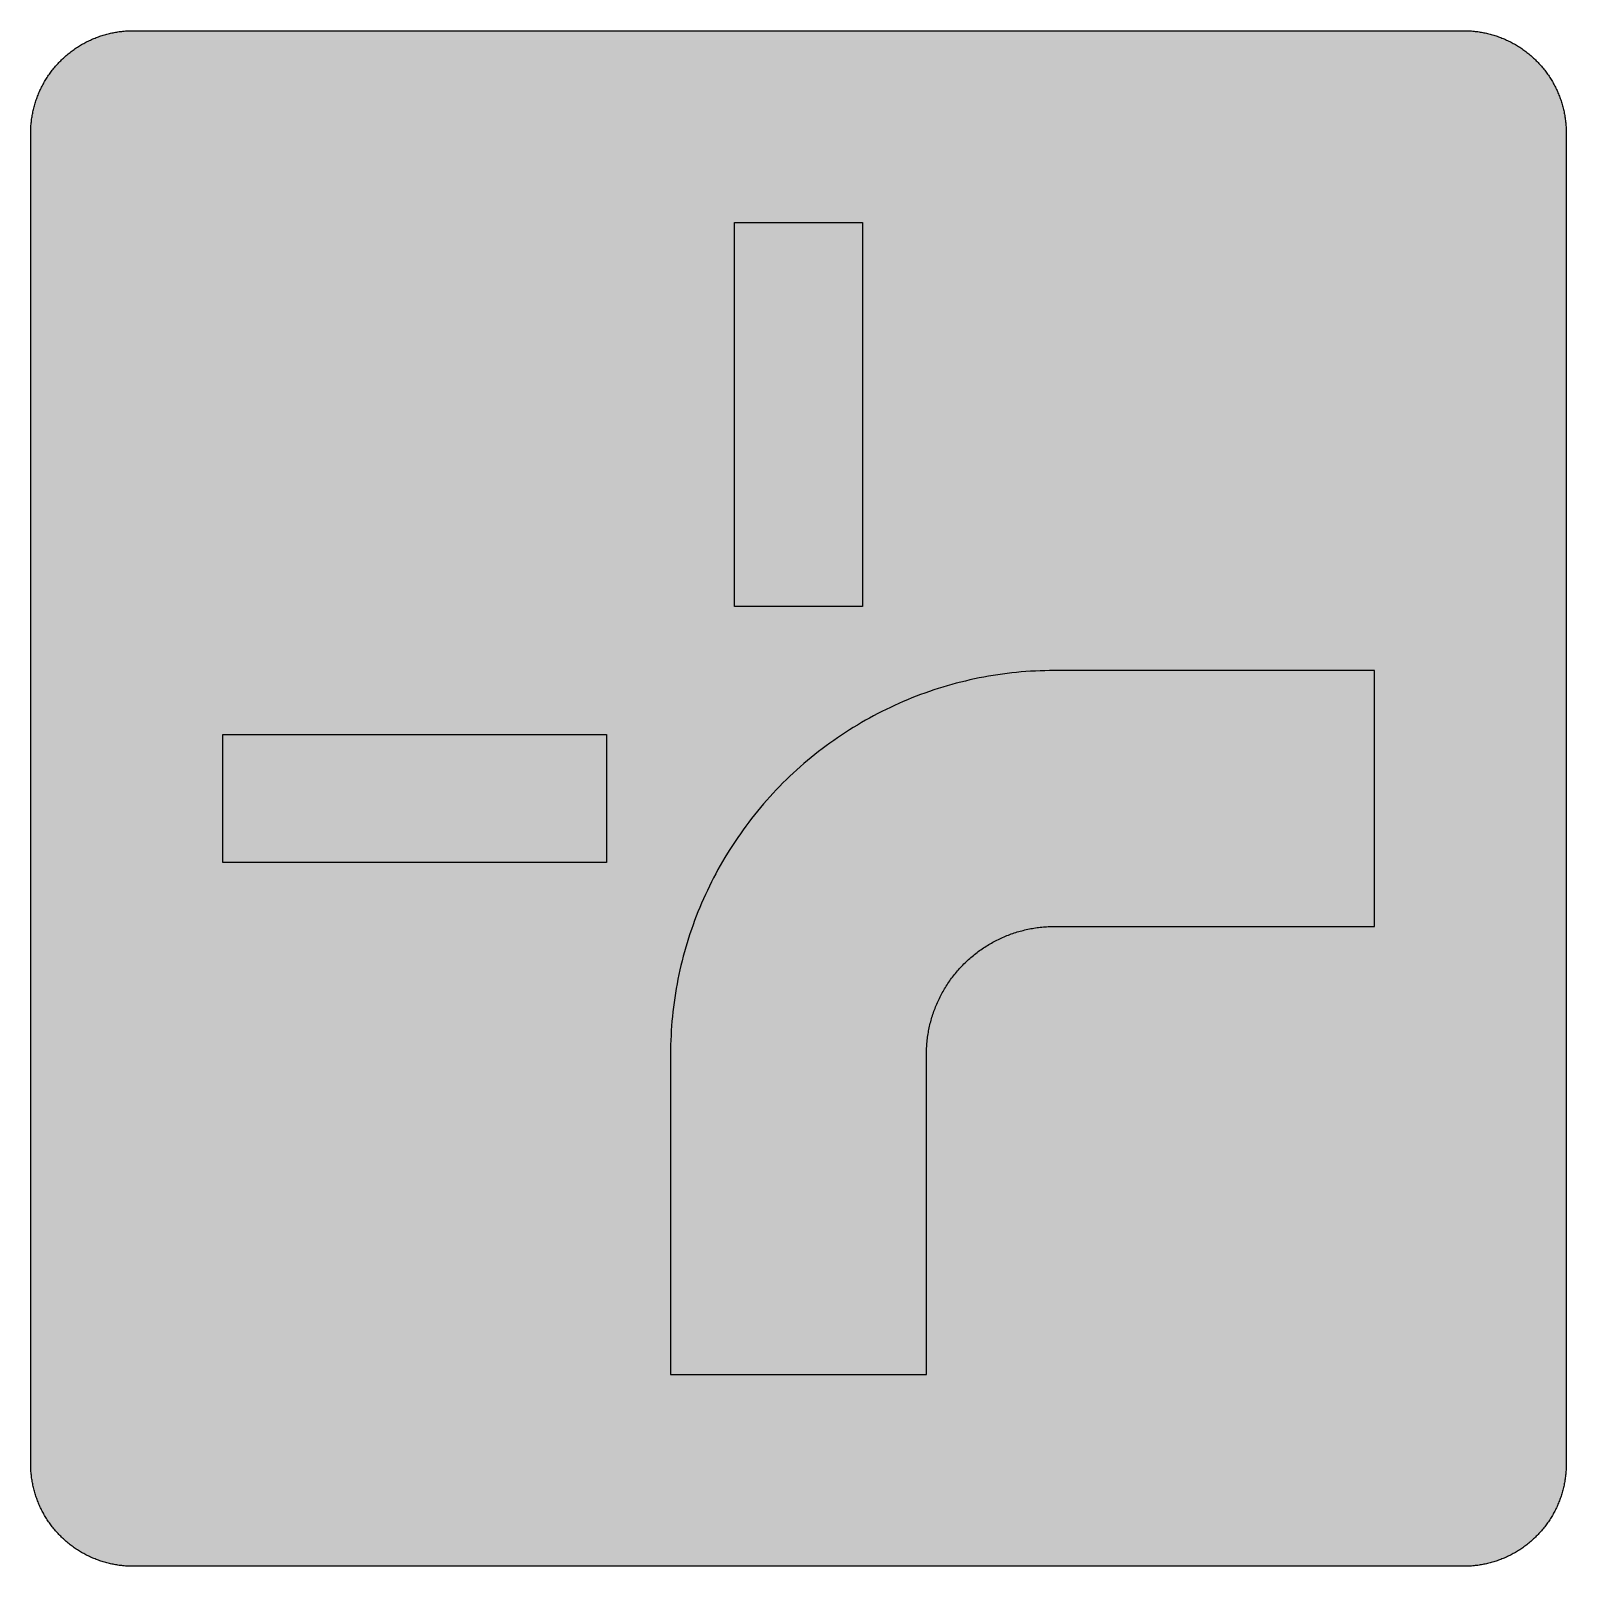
# Model space of a CAD drawing. Header units: millimetres. Extents: x 0 to 212, y 0 to 212.
import ezdxf

# ---------------------------------------------------------------- set-up
doc = ezdxf.new("R2010")
doc.units = ezdxf.units.MM

msp = doc.modelspace()

# ---------------------------------------------------------------- hatches: boundary and pattern name
for color, points in [(254, [(14.1633, 0.0536), (13.9878, 0.0533), (13.8125, 0.0559), (13.6373, 0.061), (13.462, 0.0686), (13.2893, 0.0787), (13.114, 0.0914), (12.9413, 0.1041), (12.7686, 0.1219), (12.5959, 0.1397), (12.4231, 0.16), (12.2504, 0.1829), (12.0777, 0.2057), (11.9075, 0.2337), (11.7373, 0.2616), (11.5672, 0.2921), (11.397, 0.3251), (11.2268, 0.3607), (11.0592, 0.3988), (10.8915, 0.4369), (10.7239, 0.4775), (10.5562, 0.5207), (10.3886, 0.5664), (10.2235, 0.6121), (10.0584, 0.6629), (9.8933, 0.7137), (9.7307, 0.7671), (9.5682, 0.8204), (9.4056, 0.8788), (9.2431, 0.9373), (9.083, 0.9982), (8.923, 1.0617), (8.763, 1.1252), (8.6055, 1.1938), (8.4455, 1.2624), (8.2906, 1.331), (8.1331, 1.4046), (7.9781, 1.4783), (7.8232, 1.5545), (7.6708, 1.6332), (7.5184, 1.7145), (7.366, 1.7958), (7.2161, 1.8796), (7.0663, 1.966), (6.919, 2.0523), (6.7716, 2.1438), (6.6243, 2.2352), (6.4795, 2.3266), (6.3348, 2.4232), (6.19, 2.5197), (6.0477, 2.6187), (5.908, 2.7178), (5.7683, 2.8194), (5.6286, 2.9235), (5.4915, 3.0302), (5.3543, 3.1369), (5.2197, 3.2461), (5.0851, 3.3579), (4.953, 3.4722), (4.8209, 3.5865), (4.6914, 3.7033), (4.5644, 3.8202), (4.4348, 3.9395), (4.3104, 4.0615), (4.1859, 4.1859), (4.0615, 4.3104), (3.9395, 4.4348), (3.8202, 4.5618), (3.7033, 4.6914), (3.5865, 4.8209), (3.4722, 4.953), (3.3579, 5.0851), (3.2487, 5.2197), (3.1369, 5.3543), (3.0302, 5.4915), (2.9235, 5.6286), (2.8194, 5.7683), (2.7178, 5.908), (2.6187, 6.0477), (2.5197, 6.19), (2.4232, 6.3348), (2.3266, 6.477), (2.2352, 6.6243), (2.1438, 6.7691), (2.0523, 6.9164), (1.966, 7.0663), (1.8796, 7.2161), (1.7958, 7.366), (1.7145, 7.5184), (1.6332, 7.6708), (1.5545, 7.8232), (1.4783, 7.9781), (1.4046, 8.1331), (1.331, 8.2906), (1.2598, 8.4455), (1.1913, 8.603), (1.1252, 8.763), (1.0592, 8.923), (0.9982, 9.083), (0.9373, 9.2431), (0.8763, 9.4056), (0.8204, 9.5682), (0.7645, 9.7307), (0.7112, 9.8933), (0.6604, 10.0584), (0.6121, 10.2235), (0.5639, 10.3911), (0.5207, 10.5562), (0.4775, 10.7239), (0.4343, 10.8915), (0.3962, 11.0592), (0.3607, 11.2268), (0.3251, 11.397), (0.2921, 11.5672), (0.2616, 11.7373), (0.2311, 11.9075), (0.2057, 12.0802), (0.1803, 12.2504), (0.1575, 12.4231), (0.1372, 12.5959), (0.1194, 12.7686), (0.1041, 12.9413), (0.0889, 13.1166), (0.0787, 13.2893), (0.0686, 13.4645), (0.061, 13.6373), (0.0559, 13.8125), (0.0508, 13.9878), (0.0508, 14.163), (0.0522, 197.6092), (0.0508, 197.7822), (0.0559, 197.9574), (0.061, 198.1327), (0.0686, 198.308), (0.0787, 198.4807), (0.0889, 198.6559), (0.1041, 198.8287), (0.1194, 199.0014), (0.1372, 199.1741), (0.1575, 199.3468), (0.1803, 199.5195), (0.2057, 199.6923), (0.2311, 199.8624), (0.2616, 200.0326), (0.2921, 200.2028), (0.3251, 200.373), (0.3607, 200.5432), (0.3962, 200.7108), (0.4343, 200.8784), (0.4775, 201.0461), (0.5207, 201.2137), (0.5639, 201.3814), (0.6121, 201.5465), (0.6604, 201.7116), (0.7112, 201.8767), (0.7645, 202.0392), (0.8204, 202.2018), (0.8763, 202.3643), (0.9373, 202.5269), (0.9982, 202.6869), (1.0592, 202.8469), (1.1252, 203.007), (1.1913, 203.1644), (1.2598, 203.3245), (1.331, 203.4794), (1.4046, 203.6369), (1.4783, 203.7918), (1.5545, 203.9468), (1.6332, 204.0992), (1.7145, 204.2516), (1.7958, 204.404), (1.8796, 204.5538), (1.966, 204.7037), (2.0523, 204.851), (2.1438, 204.9983), (2.2352, 205.1456), (2.3266, 205.2904), (2.4232, 205.4352), (2.5197, 205.58), (2.6187, 205.7222), (2.7178, 205.8619), (2.8194, 206.0016), (2.9235, 206.1413), (3.0302, 206.2785), (3.1369, 206.4156), (3.2487, 206.5503), (3.3579, 206.6849), (3.4722, 206.817), (3.5865, 206.949), (3.7033, 207.0786), (3.8202, 207.2056), (3.9395, 207.3351), (4.0615, 207.4596), (4.1859, 207.584), (4.3104, 207.7085), (4.4348, 207.8304), (4.5644, 207.9498), (4.6914, 208.0666), (4.8209, 208.1835), (4.953, 208.2978), (5.0851, 208.4121), (5.2197, 208.5213), (5.3543, 208.6331), (5.4915, 208.7397), (5.6286, 208.8464), (5.7683, 208.9506), (5.908, 209.0522), (6.0477, 209.1512), (6.19, 209.2503), (6.3348, 209.3468), (6.4795, 209.4433), (6.6243, 209.5348), (6.7716, 209.6262), (6.919, 209.7176), (7.0663, 209.804), (7.2161, 209.8904), (7.366, 209.9742), (7.5184, 210.0555), (7.6708, 210.1367), (7.8232, 210.2155), (7.9781, 210.2917), (8.1331, 210.3653), (8.2906, 210.439), (8.4455, 210.5101), (8.6055, 210.5787), (8.763, 210.6447), (8.923, 210.7108), (9.083, 210.7717), (9.2431, 210.8327), (9.4056, 210.8937), (9.5682, 210.9495), (9.7307, 211.0054), (9.8933, 211.0588), (10.0584, 211.1096), (10.2235, 211.1578), (10.3886, 211.2061), (10.5562, 211.2493), (10.7239, 211.2924), (10.8915, 211.3356), (11.0592, 211.3737), (11.2268, 211.4093), (11.397, 211.4448), (11.5672, 211.4779), (11.7373, 211.5083), (11.9075, 211.5388), (12.0777, 211.5642), (12.2504, 211.5896), (12.4231, 211.6125), (12.5959, 211.6328), (12.7686, 211.6506), (12.9413, 211.6658), (13.114, 211.6811), (13.2893, 211.6912), (13.462, 211.7014), (13.6373, 211.709), (13.8125, 211.7141), (13.9878, 211.7192), (14.163, 211.7192), (197.6078, 211.7203), (197.7822, 211.7192), (197.9574, 211.7141), (198.1327, 211.709), (198.3054, 211.7014), (198.4807, 211.6912), (198.6534, 211.6811), (198.8287, 211.6658), (199.0014, 211.6506), (199.1741, 211.6328), (199.3468, 211.6125), (199.5195, 211.5896), (199.6897, 211.5642), (199.8624, 211.5388), (200.0326, 211.5083), (200.2028, 211.4779), (200.373, 211.4448), (200.5432, 211.4093), (200.7108, 211.3737), (200.8784, 211.3356), (201.0461, 211.2924), (201.2137, 211.2493), (201.3788, 211.2061), (201.5465, 211.1578), (201.7116, 211.1096), (201.8767, 211.0588), (202.0392, 211.0054), (202.2018, 210.9495), (202.3643, 210.8937), (202.5269, 210.8327), (202.6869, 210.7717), (202.8469, 210.7108), (203.007, 210.6447), (203.167, 210.5787), (203.3245, 210.5101), (203.4794, 210.439), (203.6369, 210.3653), (203.7918, 210.2917), (203.9468, 210.2155), (204.0992, 210.1367), (204.2516, 210.0555), (204.404, 209.9742), (204.5538, 209.8904), (204.7037, 209.804), (204.8535, 209.7176), (205.0009, 209.6262), (205.1456, 209.5348), (205.293, 209.4433), (205.4352, 209.3468), (205.58, 209.2503), (205.7222, 209.1512), (205.8619, 209.0522), (206.0016, 208.9506), (206.1413, 208.8464), (206.2785, 208.7397), (206.4156, 208.6331), (206.5503, 208.5213), (206.6849, 208.4121), (206.817, 208.2978), (206.949, 208.1835), (207.0786, 208.0666), (207.2081, 207.9498), (207.3351, 207.8304), (207.4596, 207.7085), (207.584, 207.584), (207.7085, 207.4596), (207.8304, 207.3351), (207.9498, 207.2056), (208.0666, 207.0786), (208.1835, 206.949), (208.2978, 206.817), (208.4121, 206.6849), (208.5238, 206.5503), (208.6331, 206.4156), (208.7397, 206.2785), (208.8464, 206.1413), (208.9506, 206.0016), (209.0522, 205.8619), (209.1512, 205.7222), (209.2503, 205.58), (209.3468, 205.4352), (209.4433, 205.2904), (209.5348, 205.1456), (209.6262, 204.9983), (209.7176, 204.851), (209.804, 204.7037), (209.8904, 204.5538), (209.9742, 204.404), (210.0555, 204.2516), (210.1367, 204.0992), (210.2155, 203.9468), (210.2917, 203.7918), (210.3653, 203.6369), (210.439, 203.4794), (210.5076, 203.3245), (210.5762, 203.1644), (210.6447, 203.007), (210.7082, 202.8469), (210.7717, 202.6869), (210.8327, 202.5269), (210.8911, 202.3643), (210.9495, 202.2018), (211.0029, 202.0392), (211.0562, 201.8767), (211.107, 201.7116), (211.1578, 201.5465), (211.2035, 201.3814), (211.2493, 201.2137), (211.2924, 201.0461), (211.3331, 200.8784), (211.3712, 200.7108), (211.4093, 200.5432), (211.4448, 200.373), (211.4779, 200.2028), (211.5083, 200.0326), (211.5363, 199.8624), (211.5642, 199.6923), (211.5871, 199.5195), (211.6099, 199.3468), (211.6303, 199.1741), (211.648, 199.0014), (211.6658, 198.8287), (211.6785, 198.6559), (211.6912, 198.4807), (211.7014, 198.308), (211.709, 198.1327), (211.7141, 197.9574), (211.7166, 197.7822), (211.7166, 197.6069), (211.7189, 14.1647), (211.7166, 13.9878), (211.7141, 13.8125), (211.709, 13.6373), (211.7014, 13.4645), (211.6912, 13.2893), (211.6785, 13.1166), (211.6658, 12.9413), (211.648, 12.7686), (211.6303, 12.5959), (211.6099, 12.4231), (211.5871, 12.2504), (211.5642, 12.0802), (211.5363, 11.9075), (211.5083, 11.7373), (211.4779, 11.5672), (211.4448, 11.397), (211.4093, 11.2268), (211.3712, 11.0592), (211.3331, 10.8915), (211.2924, 10.7239), (211.2493, 10.5562), (211.2035, 10.3911), (211.1578, 10.2235), (211.107, 10.0584), (211.0562, 9.8933), (211.0029, 9.7307), (210.9495, 9.5682), (210.8911, 9.4056), (210.8327, 9.2431), (210.7717, 9.083), (210.7082, 8.923), (210.6447, 8.763), (210.5762, 8.603), (210.5076, 8.4455), (210.439, 8.2906), (210.3653, 8.1331), (210.2917, 7.9781), (210.2155, 7.8232), (210.1367, 7.6708), (210.0555, 7.5184), (209.9742, 7.366), (209.8904, 7.2161), (209.804, 7.0663), (209.7176, 6.9164), (209.6262, 6.7691), (209.5348, 6.6243), (209.4433, 6.477), (209.3468, 6.3348), (209.2503, 6.19), (209.1512, 6.0477), (209.0522, 5.908), (208.9506, 5.7683), (208.8464, 5.6286), (208.7397, 5.4915), (208.6331, 5.3543), (208.5238, 5.2197), (208.4121, 5.0851), (208.2978, 4.953), (208.1835, 4.8209), (208.0666, 4.6914), (207.9498, 4.5618), (207.8304, 4.4348), (207.7085, 4.3104), (207.584, 4.1859), (207.4596, 4.0615), (207.3351, 3.9395), (207.2081, 3.8202), (207.0786, 3.7033), (206.949, 3.5865), (206.817, 3.4722), (206.6849, 3.3579), (206.5503, 3.2461), (206.4156, 3.1369), (206.2785, 3.0302), (206.1413, 2.9235), (206.0016, 2.8194), (205.8619, 2.7178), (205.7222, 2.6187), (205.58, 2.5197), (205.4352, 2.4232), (205.293, 2.3266), (205.1456, 2.2352), (205.0009, 2.1438), (204.8535, 2.0523), (204.7037, 1.966), (204.5538, 1.8796), (204.404, 1.7958), (204.2516, 1.7145), (204.0992, 1.6332), (203.9468, 1.5545), (203.7918, 1.4783), (203.6369, 1.4046), (203.4794, 1.331), (203.3245, 1.2624), (203.167, 1.1938), (203.007, 1.1252), (202.8469, 1.0617), (202.6869, 0.9982), (202.5269, 0.9373), (202.3643, 0.8788), (202.2018, 0.8204), (202.0392, 0.7671), (201.8767, 0.7137), (201.7116, 0.6629), (201.5465, 0.6121), (201.3788, 0.5664), (201.2137, 0.5207), (201.0461, 0.4775), (200.8784, 0.4369), (200.7108, 0.3988), (200.5432, 0.3607), (200.373, 0.3251), (200.2028, 0.2921), (200.0326, 0.2616), (199.8624, 0.2337), (199.6897, 0.2057), (199.5195, 0.1829), (199.3468, 0.16), (199.1741, 0.1397), (199.0014, 0.1219), (198.8287, 0.1041), (198.6534, 0.0914), (198.4807, 0.0787), (198.3054, 0.0686), (198.1327, 0.061), (197.9574, 0.0559), (197.7822, 0.0533), (197.6069, 0.0533)]), (59, [(97.0661, 185.262), (114.705, 185.262), (114.705, 132.3453), (97.0661, 132.3453)]), (59, [(123.5244, 26.5119), (123.5244, 70.6092), (123.5253, 70.8279), (123.5278, 71.0463), (123.5354, 71.2648), (123.5456, 71.4832), (123.5558, 71.6991), (123.571, 71.9176), (123.5888, 72.1335), (123.6091, 72.3519), (123.632, 72.5678), (123.6574, 72.7837), (123.6853, 72.9971), (123.7158, 73.213), (123.7488, 73.4263), (123.7869, 73.6397), (123.825, 73.853), (123.8656, 74.0639), (123.9088, 74.2772), (123.9545, 74.488), (124.0028, 74.6963), (124.0561, 74.9071), (124.1095, 75.1154), (124.1654, 75.3237), (124.2238, 75.5294), (124.2847, 75.7377), (124.3508, 75.9435), (124.4168, 76.1467), (124.4854, 76.3524), (124.5565, 76.5556), (124.6302, 76.7563), (124.7064, 76.9569), (124.7851, 77.1576), (124.8664, 77.3582), (124.9502, 77.5564), (125.0366, 77.7519), (125.1229, 77.9475), (125.2144, 78.1431), (125.3084, 78.3387), (125.4023, 78.5317), (125.5014, 78.7222), (125.6005, 78.9127), (125.7046, 79.1032), (125.8087, 79.2912), (125.9154, 79.4766), (126.0246, 79.6646), (126.1389, 79.8474), (126.2507, 80.0303), (126.3675, 80.2132), (126.4869, 80.3935), (126.6088, 80.5713), (126.7308, 80.7491), (126.8578, 80.9269), (126.9848, 81.1022), (127.1143, 81.2749), (127.2464, 81.4476), (127.381, 81.6178), (127.5182, 81.7855), (127.6579, 81.9531), (127.7976, 82.1207), (127.9423, 82.2833), (128.0871, 82.4459), (128.2344, 82.6084), (128.3843, 82.7659), (128.5367, 82.9234), (128.6891, 83.0809), (128.8466, 83.2333), (129.0041, 83.3857), (129.1615, 83.5355), (129.3241, 83.6828), (129.4867, 83.8276), (129.6492, 83.9724), (129.8169, 84.1121), (129.9845, 84.2518), (130.1521, 84.389), (130.3223, 84.5236), (130.495, 84.6557), (130.6678, 84.7852), (130.843, 84.9122), (131.0208, 85.0392), (131.1986, 85.1611), (131.3764, 85.283), (131.5568, 85.4024), (131.7396, 85.5193), (131.9225, 85.631), (132.1054, 85.7453), (132.2934, 85.8545), (132.4788, 85.9612), (132.6667, 86.0654), (132.8572, 86.1695), (133.0477, 86.2686), (133.2382, 86.3676), (133.4313, 86.4616), (133.6269, 86.5556), (133.8224, 86.647), (134.018, 86.7334), (134.2136, 86.8197), (134.4117, 86.9036), (134.6124, 86.9848), (134.813, 87.0636), (135.0137, 87.1398), (135.2144, 87.2134), (135.4176, 87.2846), (135.6233, 87.3531), (135.8265, 87.4192), (136.0322, 87.4852), (136.2405, 87.5462), (136.4463, 87.6046), (136.6545, 87.6605), (136.8628, 87.7138), (137.0736, 87.7672), (137.2819, 87.8154), (137.4927, 87.8611), (137.7061, 87.9043), (137.9169, 87.945), (138.1303, 87.9831), (138.3436, 88.0212), (138.557, 88.0542), (138.7729, 88.0847), (138.9863, 88.1126), (139.2022, 88.138), (139.4181, 88.1609), (139.6365, 88.1812), (139.8524, 88.199), (140.0708, 88.2142), (140.2867, 88.2244), (140.5052, 88.2345), (140.7236, 88.2421), (140.9421, 88.2447), (141.163, 88.2472), (185.2605, 88.2481), (185.2605, 123.5258), (141.1633, 123.5258), (140.5052, 123.5202), (139.8473, 123.5075), (139.192, 123.4872), (138.5392, 123.4592), (137.8839, 123.4237), (137.2337, 123.378), (136.5809, 123.3272), (135.9332, 123.2662), (135.2829, 123.1976), (134.6378, 123.1214), (133.9926, 123.0376), (133.3475, 122.9436), (132.7074, 122.8446), (132.0648, 122.7379), (131.4272, 122.621), (130.7897, 122.4991), (130.1572, 122.367), (129.5222, 122.2299), (128.8923, 122.0826), (128.2649, 121.9276), (127.6375, 121.7676), (127.0127, 121.5974), (126.3929, 121.4222), (125.7732, 121.2367), (125.156, 121.0462), (124.5413, 120.8456), (123.9291, 120.6398), (123.3195, 120.4265), (122.715, 120.2055), (122.1105, 119.9744), (121.5111, 119.7407), (120.9116, 119.4968), (120.3173, 119.2454), (119.7254, 118.9888), (119.1387, 118.7221), (118.552, 118.4504), (117.9703, 118.171), (117.3912, 117.8839), (116.8171, 117.5918), (116.2456, 117.2896), (115.6767, 116.9822), (115.1128, 116.6673), (114.5515, 116.3447), (113.9952, 116.017), (113.4415, 115.6818), (112.8928, 115.3389), (112.3467, 114.9883), (111.8057, 114.6327), (111.2672, 114.2695), (110.7338, 113.9012), (110.2055, 113.5228), (109.6797, 113.1392), (109.1616, 112.7506), (108.646, 112.3544), (108.1329, 111.9505), (107.6274, 111.539), (107.1245, 111.1225), (106.6267, 110.7008), (106.1339, 110.269), (105.6462, 109.8347), (105.1636, 109.3902), (104.6861, 108.9431), (104.2137, 108.4859), (103.7463, 108.0237), (103.284, 107.5563), (102.8268, 107.0839), (102.3798, 106.6063), (101.9353, 106.1237), (101.5009, 105.6361), (101.0691, 105.1433), (100.6475, 104.6455), (100.2309, 104.1425), (99.8195, 103.6371), (99.4156, 103.124), (99.0194, 102.6084), (98.6307, 102.0902), (98.2472, 101.5644), (97.8687, 101.0361), (97.5004, 100.5027), (97.1372, 99.9642), (96.7816, 99.4232), (96.4311, 98.8771), (96.0882, 98.3285), (95.7529, 97.7748), (95.4253, 97.2185), (95.1027, 96.6572), (94.7877, 96.0933), (94.4804, 95.5243), (94.1781, 94.9528), (93.886, 94.3788), (93.599, 93.7997), (93.3196, 93.218), (93.0478, 92.6313), (92.7811, 92.0445), (92.5246, 91.4527), (92.2731, 90.8583), (92.0293, 90.2589), (91.7956, 89.6595), (91.5645, 89.0549), (91.3435, 88.4504), (91.1301, 87.8408), (90.9244, 87.2287), (90.7237, 86.614), (90.5332, 85.9968), (90.3478, 85.377), (90.1725, 84.7573), (90.0024, 84.1324), (89.8423, 83.505), (89.6874, 82.8777), (89.5401, 82.2477), (89.4029, 81.6127), (89.2708, 80.9803), (89.1489, 80.3427), (89.0321, 79.7052), (88.9254, 79.0626), (88.8263, 78.4225), (88.7324, 77.7773), (88.6485, 77.1322), (88.5723, 76.487), (88.5038, 75.8368), (88.4428, 75.1891), (88.392, 74.5363), (88.3463, 73.8861), (88.3107, 73.2307), (88.2828, 72.578), (88.2625, 71.9226), (88.2498, 71.2648), (88.2447, 70.6069), (88.2467, 26.5119)]), (59, [(26.5105, 114.7064), (79.4272, 114.7064), (79.4272, 97.0675), (26.5105, 97.0675)])]:
    msp.add_hatch(color=color).paths.add_polyline_path(points)
h = msp.add_hatch(color=59)
h.paths.add_polyline_path([(14.1633, 3.5814), (13.8887, 3.5839), (13.6169, 3.5941), (13.3477, 3.6119), (13.081, 3.6347), (12.8143, 3.6652), (12.5501, 3.7008), (12.2885, 3.7465), (12.0294, 3.7948), (11.7729, 3.8506), (11.5164, 3.9141), (11.2649, 3.9827), (11.016, 4.0564), (10.7671, 4.1351), (10.5232, 4.2215), (10.2819, 4.3129), (10.0432, 4.412), (9.8069, 4.5161), (9.5733, 4.6228), (9.3447, 4.7371), (9.1186, 4.8565), (8.8951, 4.9809), (8.6741, 5.113), (8.4582, 5.2476), (8.2448, 5.3873), (8.0366, 5.5321), (7.8308, 5.682), (7.6276, 5.8369), (7.4295, 5.9969), (7.2365, 6.1595), (7.046, 6.3297), (6.8605, 6.5024), (6.6777, 6.6802), (6.5024, 6.8605), (6.3271, 7.046), (6.1595, 7.2365), (5.9969, 7.432), (5.8369, 7.6302), (5.682, 7.8308), (5.5321, 8.0366), (5.3873, 8.2448), (5.2451, 8.4582), (5.1105, 8.6741), (4.9809, 8.8951), (4.8565, 9.1186), (4.7371, 9.3447), (4.6228, 9.5758), (4.5136, 9.8069), (4.4094, 10.0432), (4.3129, 10.2819), (4.2215, 10.5232), (4.1351, 10.7696), (4.0538, 11.016), (3.9802, 11.2649), (3.9116, 11.5189), (3.8506, 11.7729), (3.7948, 12.0294), (3.744, 12.2911), (3.7008, 12.5527), (3.6627, 12.8143), (3.6322, 13.081), (3.6093, 13.3502), (3.5916, 13.6195), (3.5814, 13.8913), (3.5789, 14.163), (3.58, 197.6092), (3.5814, 197.8812), (3.5916, 198.153), (3.6093, 198.4223), (3.6322, 198.689), (3.6627, 198.9557), (3.7008, 199.2198), (3.744, 199.4814), (3.7948, 199.7405), (3.8506, 199.9971), (3.9116, 200.2536), (3.9802, 200.5051), (4.0538, 200.754), (4.1351, 201.0029), (4.2215, 201.2467), (4.3129, 201.488), (4.4094, 201.7268), (4.5136, 201.963), (4.6228, 202.1967), (4.7371, 202.4253), (4.8565, 202.6514), (4.9809, 202.8749), (5.1105, 203.0959), (5.2451, 203.3118), (5.3873, 203.5251), (5.5321, 203.7334), (5.682, 203.9391), (5.8369, 204.1423), (5.9969, 204.3405), (6.1595, 204.5335), (6.3271, 204.724), (6.5024, 204.9094), (6.6777, 205.0923), (6.8605, 205.2676), (7.046, 205.4428), (7.2365, 205.6105), (7.4295, 205.773), (7.6276, 205.933), (7.8308, 206.088), (8.0366, 206.2378), (8.2448, 206.3826), (8.4582, 206.5249), (8.6741, 206.6595), (8.8951, 206.789), (9.1186, 206.9135), (9.3447, 207.0329), (9.5733, 207.1472), (9.8069, 207.2564), (10.0432, 207.3605), (10.2819, 207.457), (10.5232, 207.5485), (10.7671, 207.6348), (11.016, 207.7161), (11.2649, 207.7898), (11.5164, 207.8584), (11.7729, 207.9193), (12.0294, 207.9752), (12.2885, 208.026), (12.5501, 208.0692), (12.8143, 208.1073), (13.081, 208.1378), (13.3477, 208.1606), (13.6169, 208.1784), (13.8887, 208.1886), (14.163, 208.1911), (197.6078, 208.1925), (197.8787, 208.1886), (198.1505, 208.1784), (198.4197, 208.1606), (198.689, 208.1378), (198.9557, 208.1073), (199.2173, 208.0692), (199.4789, 208.026), (199.7405, 207.9752), (199.9971, 207.9193), (200.2511, 207.8584), (200.5051, 207.7898), (200.754, 207.7161), (201.0004, 207.6348), (201.2467, 207.5485), (201.488, 207.457), (201.7268, 207.3605), (201.963, 207.2564), (202.1942, 207.1472), (202.4253, 207.0329), (202.6514, 206.9135), (202.8749, 206.789), (203.0959, 206.6595), (203.3118, 206.5249), (203.5251, 206.3826), (203.7334, 206.2378), (203.9391, 206.088), (204.1398, 205.933), (204.3379, 205.773), (204.5335, 205.6105), (204.724, 205.4428), (204.9094, 205.2676), (205.0898, 205.0923), (205.2676, 204.9094), (205.4403, 204.724), (205.6105, 204.5335), (205.773, 204.3405), (205.933, 204.1423), (206.088, 203.9391), (206.2378, 203.7334), (206.3826, 203.5251), (206.5223, 203.3118), (206.6569, 203.0959), (206.789, 202.8749), (206.9135, 202.6514), (207.0329, 202.4253), (207.1472, 202.1967), (207.2538, 201.963), (207.358, 201.7268), (207.457, 201.488), (207.5485, 201.2467), (207.6348, 201.0029), (207.7136, 200.754), (207.7872, 200.5051), (207.8558, 200.2536), (207.9193, 199.9971), (207.9752, 199.7405), (208.0235, 199.4814), (208.0692, 199.2198), (208.1047, 198.9557), (208.1352, 198.689), (208.1581, 198.4223), (208.1759, 198.153), (208.186, 197.8812), (208.1911, 197.6069), (208.1911, 14.1647), (208.186, 13.8913), (208.1759, 13.6195), (208.1581, 13.3502), (208.1352, 13.081), (208.1047, 12.8143), (208.0692, 12.5527), (208.0235, 12.2911), (207.9752, 12.0294), (207.9193, 11.7729), (207.8558, 11.5189), (207.7872, 11.2649), (207.7136, 11.016), (207.6348, 10.7696), (207.5485, 10.5232), (207.457, 10.2819), (207.358, 10.0432), (207.2538, 9.8069), (207.1472, 9.5758), (207.0329, 9.3447), (206.9135, 9.1186), (206.789, 8.8951), (206.6569, 8.6741), (206.5223, 8.4582), (206.3826, 8.2448), (206.2378, 8.0366), (206.088, 7.8308), (205.933, 7.6302), (205.773, 7.432), (205.6105, 7.2365), (205.4403, 7.046), (205.2676, 6.8605), (205.0898, 6.6802), (204.9094, 6.5024), (204.724, 6.3297), (204.5335, 6.1595), (204.3379, 5.9969), (204.1398, 5.8369), (203.9391, 5.682), (203.7334, 5.5321), (203.5251, 5.3873), (203.3118, 5.2476), (203.0959, 5.113), (202.8749, 4.9809), (202.6514, 4.8565), (202.4253, 4.7371), (202.1942, 4.6228), (201.963, 4.5161), (201.7268, 4.412), (201.488, 4.3129), (201.2467, 4.2215), (201.0004, 4.1351), (200.754, 4.0564), (200.5051, 3.9827), (200.2511, 3.9141), (199.9971, 3.8506), (199.7405, 3.7948), (199.4789, 3.7465), (199.2173, 3.7008), (198.9557, 3.6652), (198.689, 3.6347), (198.4197, 3.6119), (198.1505, 3.5941), (197.8787, 3.5839), (197.6069, 3.5789)])
h.paths.add_polyline_path([(14.1633, 8.8731), (14.0259, 8.8748), (13.8887, 8.8798), (13.7541, 8.8875), (13.622, 8.9002), (13.4874, 8.9154), (13.3553, 8.9332), (13.2258, 8.9535), (13.0962, 8.9789), (12.9667, 9.0068), (12.8397, 9.0373), (12.7127, 9.0729), (12.5882, 9.1084), (12.4663, 9.1491), (12.3419, 9.1923), (12.2225, 9.238), (12.1031, 9.2888), (11.9837, 9.3396), (11.8694, 9.3929), (11.7526, 9.4513), (11.6408, 9.5098), (11.5291, 9.5733), (11.4198, 9.6368), (11.3106, 9.7053), (11.2039, 9.7765), (11.0998, 9.8476), (10.9957, 9.9238), (10.8966, 10), (10.7975, 10.0787), (10.6985, 10.1625), (10.6045, 10.2464), (10.5105, 10.3327), (10.4216, 10.4216), (10.3327, 10.5131), (10.2464, 10.6045), (10.16, 10.701), (10.0787, 10.7975), (10, 10.8966), (9.9212, 10.9982), (9.8476, 11.0998), (9.7739, 11.2039), (9.7053, 11.3106), (9.6368, 11.4198), (9.5707, 11.5291), (9.5098, 11.6408), (9.4488, 11.7551), (9.3929, 11.8694), (9.337, 11.9863), (9.2862, 12.1031), (9.238, 12.2225), (9.1923, 12.3444), (9.1491, 12.4663), (9.1084, 12.5908), (9.0703, 12.7152), (9.0373, 12.8397), (9.0068, 12.9692), (8.9789, 13.0962), (8.9535, 13.2258), (8.9306, 13.3579), (8.9129, 13.4899), (8.8976, 13.622), (8.8849, 13.7566), (8.8773, 13.8913), (8.8722, 14.0259), (8.8697, 14.163), (8.8717, 197.6092), (8.8722, 197.7441), (8.8773, 197.8812), (8.8849, 198.0159), (8.8976, 198.1479), (8.9129, 198.2826), (8.9306, 198.4146), (8.9535, 198.5442), (8.9789, 198.6737), (9.0068, 198.8033), (9.0373, 198.9303), (9.0703, 199.0573), (9.1084, 199.1817), (9.1491, 199.3036), (9.1923, 199.4281), (9.238, 199.5475), (9.2862, 199.6669), (9.337, 199.7862), (9.3929, 199.9005), (9.4488, 200.0174), (9.5098, 200.1291), (9.5707, 200.2409), (9.6368, 200.3501), (9.7053, 200.4593), (9.7739, 200.566), (9.8476, 200.6702), (9.9212, 200.7743), (10, 200.8734), (10.0787, 200.9724), (10.16, 201.0715), (10.2464, 201.1655), (10.3327, 201.2594), (10.4216, 201.3483), (10.5105, 201.4372), (10.6045, 201.5236), (10.6985, 201.61), (10.7975, 201.6912), (10.8966, 201.77), (10.9957, 201.8487), (11.0998, 201.9224), (11.2039, 201.996), (11.3106, 202.0646), (11.4198, 202.1332), (11.5291, 202.1992), (11.6408, 202.2602), (11.7526, 202.3212), (11.8694, 202.377), (11.9837, 202.4329), (12.1031, 202.4837), (12.2225, 202.532), (12.3419, 202.5777), (12.4663, 202.6209), (12.5882, 202.6615), (12.7127, 202.6996), (12.8397, 202.7326), (12.9667, 202.7631), (13.0962, 202.7911), (13.2258, 202.8165), (13.3553, 202.8393), (13.4874, 202.8571), (13.622, 202.8723), (13.7541, 202.885), (13.8887, 202.8927), (14.0259, 202.8977), (14.163, 202.9003), (197.6078, 202.9008), (197.7441, 202.8977), (197.8787, 202.8927), (198.0133, 202.885), (198.1479, 202.8723), (198.28, 202.8571), (198.4121, 202.8393), (198.5442, 202.8165), (198.6737, 202.7911), (198.8007, 202.7631), (198.9303, 202.7326), (199.0547, 202.6996), (199.1792, 202.6615), (199.3036, 202.6209), (199.4256, 202.5777), (199.5475, 202.532), (199.6669, 202.4837), (199.7837, 202.4329), (199.9005, 202.377), (200.0148, 202.3212), (200.1291, 202.2602), (200.2409, 202.1992), (200.3501, 202.1332), (200.4593, 202.0646), (200.566, 201.996), (200.6702, 201.9224), (200.7718, 201.8487), (200.8734, 201.77), (200.9724, 201.6912), (201.0689, 201.61), (201.1655, 201.5236), (201.2569, 201.4372), (201.3483, 201.3483), (201.4372, 201.2594), (201.5236, 201.1655), (201.6074, 201.0715), (201.6912, 200.9724), (201.77, 200.8734), (201.8462, 200.7743), (201.9224, 200.6702), (201.9935, 200.566), (202.0646, 200.4593), (202.1332, 200.3501), (202.1967, 200.2409), (202.2602, 200.1291), (202.3186, 200.0174), (202.377, 199.9005), (202.4304, 199.7862), (202.4812, 199.6669), (202.532, 199.5475), (202.5777, 199.4281), (202.6209, 199.3036), (202.6615, 199.1817), (202.6971, 199.0573), (202.7326, 198.9303), (202.7631, 198.8033), (202.7911, 198.6737), (202.8165, 198.5442), (202.8368, 198.4146), (202.8546, 198.2826), (202.8698, 198.1479), (202.8825, 198.0159), (202.8901, 197.8812), (202.8952, 197.7441), (202.8977, 197.6069), (202.8994, 14.1647), (202.8952, 14.0259), (202.8901, 13.8913), (202.8825, 13.7566), (202.8698, 13.622), (202.8546, 13.4899), (202.8368, 13.3579), (202.8165, 13.2258), (202.7911, 13.0962), (202.7631, 12.9692), (202.7326, 12.8397), (202.6971, 12.7152), (202.6615, 12.5908), (202.6209, 12.4663), (202.5777, 12.3444), (202.532, 12.2225), (202.4812, 12.1031), (202.4304, 11.9863), (202.377, 11.8694), (202.3186, 11.7551), (202.2602, 11.6408), (202.1967, 11.5291), (202.1332, 11.4198), (202.0646, 11.3106), (201.9935, 11.2039), (201.9224, 11.0998), (201.8462, 10.9982), (201.77, 10.8966), (201.6912, 10.7975), (201.6074, 10.701), (201.5236, 10.6045), (201.4372, 10.5131), (201.3483, 10.4216), (201.2569, 10.3327), (201.1655, 10.2464), (201.0689, 10.1625), (200.9724, 10.0787), (200.8734, 10), (200.7718, 9.9238), (200.6702, 9.8476), (200.566, 9.7765), (200.4593, 9.7053), (200.3501, 9.6368), (200.2409, 9.5733), (200.1291, 9.5098), (200.0148, 9.4513), (199.9005, 9.3929), (199.7837, 9.3396), (199.6669, 9.2888), (199.5475, 9.238), (199.4256, 9.1923), (199.3036, 9.1491), (199.1792, 9.1084), (199.0547, 9.0729), (198.9303, 9.0373), (198.8007, 9.0068), (198.6737, 8.9789), (198.5442, 8.9535), (198.4121, 8.9332), (198.28, 8.9154), (198.1479, 8.9002), (198.0133, 8.8875), (197.8787, 8.8798), (197.7441, 8.8748), (197.6069, 8.8722)], flags=16)

# ---------------------------------------------------------------- linework, layer by layer
at = {"color": 254}
msp.add_lwpolyline([(14.1633, 0.0536), (13.9878, 0.0533), (13.8125, 0.0559), (13.6373, 0.061), (13.462, 0.0686), (13.2893, 0.0787), (13.114, 0.0914), (12.9413, 0.1041), (12.7686, 0.1219), (12.5959, 0.1397), (12.4231, 0.16), (12.2504, 0.1829), (12.0777, 0.2057), (11.9075, 0.2337), (11.7373, 0.2616), (11.5672, 0.2921), (11.397, 0.3251), (11.2268, 0.3607), (11.0592, 0.3988), (10.8915, 0.4369), (10.7239, 0.4775), (10.5562, 0.5207), (10.3886, 0.5664), (10.2235, 0.6121), (10.0584, 0.6629), (9.8933, 0.7137), (9.7307, 0.7671), (9.5682, 0.8204), (9.4056, 0.8788), (9.2431, 0.9373), (9.083, 0.9982), (8.923, 1.0617), (8.763, 1.1252), (8.6055, 1.1938), (8.4455, 1.2624), (8.2906, 1.331), (8.1331, 1.4046), (7.9781, 1.4783), (7.8232, 1.5545), (7.6708, 1.6332), (7.5184, 1.7145), (7.366, 1.7958), (7.2161, 1.8796), (7.0663, 1.966), (6.919, 2.0523), (6.7716, 2.1438), (6.6243, 2.2352), (6.4795, 2.3266), (6.3348, 2.4232), (6.19, 2.5197), (6.0477, 2.6187), (5.908, 2.7178), (5.7683, 2.8194), (5.6286, 2.9235), (5.4915, 3.0302), (5.3543, 3.1369), (5.2197, 3.2461), (5.0851, 3.3579), (4.953, 3.4722), (4.8209, 3.5865), (4.6914, 3.7033), (4.5644, 3.8202), (4.4348, 3.9395), (4.3104, 4.0615), (4.1859, 4.1859), (4.0615, 4.3104), (3.9395, 4.4348), (3.8202, 4.5618), (3.7033, 4.6914), (3.5865, 4.8209), (3.4722, 4.953), (3.3579, 5.0851), (3.2487, 5.2197), (3.1369, 5.3543), (3.0302, 5.4915), (2.9235, 5.6286), (2.8194, 5.7683), (2.7178, 5.908), (2.6187, 6.0477), (2.5197, 6.19), (2.4232, 6.3348), (2.3266, 6.477), (2.2352, 6.6243), (2.1438, 6.7691), (2.0523, 6.9164), (1.966, 7.0663), (1.8796, 7.2161), (1.7958, 7.366), (1.7145, 7.5184), (1.6332, 7.6708), (1.5545, 7.8232), (1.4783, 7.9781), (1.4046, 8.1331), (1.331, 8.2906), (1.2598, 8.4455), (1.1913, 8.603), (1.1252, 8.763), (1.0592, 8.923), (0.9982, 9.083), (0.9373, 9.2431), (0.8763, 9.4056), (0.8204, 9.5682), (0.7645, 9.7307), (0.7112, 9.8933), (0.6604, 10.0584), (0.6121, 10.2235), (0.5639, 10.3911), (0.5207, 10.5562), (0.4775, 10.7239), (0.4343, 10.8915), (0.3962, 11.0592), (0.3607, 11.2268), (0.3251, 11.397), (0.2921, 11.5672), (0.2616, 11.7373), (0.2311, 11.9075), (0.2057, 12.0802), (0.1803, 12.2504), (0.1575, 12.4231), (0.1372, 12.5959), (0.1194, 12.7686), (0.1041, 12.9413), (0.0889, 13.1166), (0.0787, 13.2893), (0.0686, 13.4645), (0.061, 13.6373), (0.0559, 13.8125), (0.0508, 13.9878), (0.0508, 14.163), (0.0522, 197.6092), (0.0508, 197.7822), (0.0559, 197.9574), (0.061, 198.1327), (0.0686, 198.308), (0.0787, 198.4807), (0.0889, 198.6559), (0.1041, 198.8287), (0.1194, 199.0014), (0.1372, 199.1741), (0.1575, 199.3468), (0.1803, 199.5195), (0.2057, 199.6923), (0.2311, 199.8624), (0.2616, 200.0326), (0.2921, 200.2028), (0.3251, 200.373), (0.3607, 200.5432), (0.3962, 200.7108), (0.4343, 200.8784), (0.4775, 201.0461), (0.5207, 201.2137), (0.5639, 201.3814), (0.6121, 201.5465), (0.6604, 201.7116), (0.7112, 201.8767), (0.7645, 202.0392), (0.8204, 202.2018), (0.8763, 202.3643), (0.9373, 202.5269), (0.9982, 202.6869), (1.0592, 202.8469), (1.1252, 203.007), (1.1913, 203.1644), (1.2598, 203.3245), (1.331, 203.4794), (1.4046, 203.6369), (1.4783, 203.7918), (1.5545, 203.9468), (1.6332, 204.0992), (1.7145, 204.2516), (1.7958, 204.404), (1.8796, 204.5538), (1.966, 204.7037), (2.0523, 204.851), (2.1438, 204.9983), (2.2352, 205.1456), (2.3266, 205.2904), (2.4232, 205.4352), (2.5197, 205.58), (2.6187, 205.7222), (2.7178, 205.8619), (2.8194, 206.0016), (2.9235, 206.1413), (3.0302, 206.2785), (3.1369, 206.4156), (3.2487, 206.5503), (3.3579, 206.6849), (3.4722, 206.817), (3.5865, 206.949), (3.7033, 207.0786), (3.8202, 207.2056), (3.9395, 207.3351), (4.0615, 207.4596), (4.1859, 207.584), (4.3104, 207.7085), (4.4348, 207.8304), (4.5644, 207.9498), (4.6914, 208.0666), (4.8209, 208.1835), (4.953, 208.2978), (5.0851, 208.4121), (5.2197, 208.5213), (5.3543, 208.6331), (5.4915, 208.7397), (5.6286, 208.8464), (5.7683, 208.9506), (5.908, 209.0522), (6.0477, 209.1512), (6.19, 209.2503), (6.3348, 209.3468), (6.4795, 209.4433), (6.6243, 209.5348), (6.7716, 209.6262), (6.919, 209.7176), (7.0663, 209.804), (7.2161, 209.8904), (7.366, 209.9742), (7.5184, 210.0555), (7.6708, 210.1367), (7.8232, 210.2155), (7.9781, 210.2917), (8.1331, 210.3653), (8.2906, 210.439), (8.4455, 210.5101), (8.6055, 210.5787), (8.763, 210.6447), (8.923, 210.7108), (9.083, 210.7717), (9.2431, 210.8327), (9.4056, 210.8937), (9.5682, 210.9495), (9.7307, 211.0054), (9.8933, 211.0588), (10.0584, 211.1096), (10.2235, 211.1578), (10.3886, 211.2061), (10.5562, 211.2493), (10.7239, 211.2924), (10.8915, 211.3356), (11.0592, 211.3737), (11.2268, 211.4093), (11.397, 211.4448), (11.5672, 211.4779), (11.7373, 211.5083), (11.9075, 211.5388), (12.0777, 211.5642), (12.2504, 211.5896), (12.4231, 211.6125), (12.5959, 211.6328), (12.7686, 211.6506), (12.9413, 211.6658), (13.114, 211.6811), (13.2893, 211.6912), (13.462, 211.7014), (13.6373, 211.709), (13.8125, 211.7141), (13.9878, 211.7192), (14.163, 211.7192), (197.6078, 211.7203), (197.7822, 211.7192), (197.9574, 211.7141), (198.1327, 211.709), (198.3054, 211.7014), (198.4807, 211.6912), (198.6534, 211.6811), (198.8287, 211.6658), (199.0014, 211.6506), (199.1741, 211.6328), (199.3468, 211.6125), (199.5195, 211.5896), (199.6897, 211.5642), (199.8624, 211.5388), (200.0326, 211.5083), (200.2028, 211.4779), (200.373, 211.4448), (200.5432, 211.4093), (200.7108, 211.3737), (200.8784, 211.3356), (201.0461, 211.2924), (201.2137, 211.2493), (201.3788, 211.2061), (201.5465, 211.1578), (201.7116, 211.1096), (201.8767, 211.0588), (202.0392, 211.0054), (202.2018, 210.9495), (202.3643, 210.8937), (202.5269, 210.8327), (202.6869, 210.7717), (202.8469, 210.7108), (203.007, 210.6447), (203.167, 210.5787), (203.3245, 210.5101), (203.4794, 210.439), (203.6369, 210.3653), (203.7918, 210.2917), (203.9468, 210.2155), (204.0992, 210.1367), (204.2516, 210.0555), (204.404, 209.9742), (204.5538, 209.8904), (204.7037, 209.804), (204.8535, 209.7176), (205.0009, 209.6262), (205.1456, 209.5348), (205.293, 209.4433), (205.4352, 209.3468), (205.58, 209.2503), (205.7222, 209.1512), (205.8619, 209.0522), (206.0016, 208.9506), (206.1413, 208.8464), (206.2785, 208.7397), (206.4156, 208.6331), (206.5503, 208.5213), (206.6849, 208.4121), (206.817, 208.2978), (206.949, 208.1835), (207.0786, 208.0666), (207.2081, 207.9498), (207.3351, 207.8304), (207.4596, 207.7085), (207.584, 207.584), (207.7085, 207.4596), (207.8304, 207.3351), (207.9498, 207.2056), (208.0666, 207.0786), (208.1835, 206.949), (208.2978, 206.817), (208.4121, 206.6849), (208.5238, 206.5503), (208.6331, 206.4156), (208.7397, 206.2785), (208.8464, 206.1413), (208.9506, 206.0016), (209.0522, 205.8619), (209.1512, 205.7222), (209.2503, 205.58), (209.3468, 205.4352), (209.4433, 205.2904), (209.5348, 205.1456), (209.6262, 204.9983), (209.7176, 204.851), (209.804, 204.7037), (209.8904, 204.5538), (209.9742, 204.404), (210.0555, 204.2516), (210.1367, 204.0992), (210.2155, 203.9468), (210.2917, 203.7918), (210.3653, 203.6369), (210.439, 203.4794), (210.5076, 203.3245), (210.5762, 203.1644), (210.6447, 203.007), (210.7082, 202.8469), (210.7717, 202.6869), (210.8327, 202.5269), (210.8911, 202.3643), (210.9495, 202.2018), (211.0029, 202.0392), (211.0562, 201.8767), (211.107, 201.7116), (211.1578, 201.5465), (211.2035, 201.3814), (211.2493, 201.2137), (211.2924, 201.0461), (211.3331, 200.8784), (211.3712, 200.7108), (211.4093, 200.5432), (211.4448, 200.373), (211.4779, 200.2028), (211.5083, 200.0326), (211.5363, 199.8624), (211.5642, 199.6923), (211.5871, 199.5195), (211.6099, 199.3468), (211.6303, 199.1741), (211.648, 199.0014), (211.6658, 198.8287), (211.6785, 198.6559), (211.6912, 198.4807), (211.7014, 198.308), (211.709, 198.1327), (211.7141, 197.9574), (211.7166, 197.7822), (211.7166, 197.6069), (211.7189, 14.1647), (211.7166, 13.9878), (211.7141, 13.8125), (211.709, 13.6373), (211.7014, 13.4645), (211.6912, 13.2893), (211.6785, 13.1166), (211.6658, 12.9413), (211.648, 12.7686), (211.6303, 12.5959), (211.6099, 12.4231), (211.5871, 12.2504), (211.5642, 12.0802), (211.5363, 11.9075), (211.5083, 11.7373), (211.4779, 11.5672), (211.4448, 11.397), (211.4093, 11.2268), (211.3712, 11.0592), (211.3331, 10.8915), (211.2924, 10.7239), (211.2493, 10.5562), (211.2035, 10.3911), (211.1578, 10.2235), (211.107, 10.0584), (211.0562, 9.8933), (211.0029, 9.7307), (210.9495, 9.5682), (210.8911, 9.4056), (210.8327, 9.2431), (210.7717, 9.083), (210.7082, 8.923), (210.6447, 8.763), (210.5762, 8.603), (210.5076, 8.4455), (210.439, 8.2906), (210.3653, 8.1331), (210.2917, 7.9781), (210.2155, 7.8232), (210.1367, 7.6708), (210.0555, 7.5184), (209.9742, 7.366), (209.8904, 7.2161), (209.804, 7.0663), (209.7176, 6.9164), (209.6262, 6.7691), (209.5348, 6.6243), (209.4433, 6.477), (209.3468, 6.3348), (209.2503, 6.19), (209.1512, 6.0477), (209.0522, 5.908), (208.9506, 5.7683), (208.8464, 5.6286), (208.7397, 5.4915), (208.6331, 5.3543), (208.5238, 5.2197), (208.4121, 5.0851), (208.2978, 4.953), (208.1835, 4.8209), (208.0666, 4.6914), (207.9498, 4.5618), (207.8304, 4.4348), (207.7085, 4.3104), (207.584, 4.1859), (207.4596, 4.0615), (207.3351, 3.9395), (207.2081, 3.8202), (207.0786, 3.7033), (206.949, 3.5865), (206.817, 3.4722), (206.6849, 3.3579), (206.5503, 3.2461), (206.4156, 3.1369), (206.2785, 3.0302), (206.1413, 2.9235), (206.0016, 2.8194), (205.8619, 2.7178), (205.7222, 2.6187), (205.58, 2.5197), (205.4352, 2.4232), (205.293, 2.3266), (205.1456, 2.2352), (205.0009, 2.1438), (204.8535, 2.0523), (204.7037, 1.966), (204.5538, 1.8796), (204.404, 1.7958), (204.2516, 1.7145), (204.0992, 1.6332), (203.9468, 1.5545), (203.7918, 1.4783), (203.6369, 1.4046), (203.4794, 1.331), (203.3245, 1.2624), (203.167, 1.1938), (203.007, 1.1252), (202.8469, 1.0617), (202.6869, 0.9982), (202.5269, 0.9373), (202.3643, 0.8788), (202.2018, 0.8204), (202.0392, 0.7671), (201.8767, 0.7137), (201.7116, 0.6629), (201.5465, 0.6121), (201.3788, 0.5664), (201.2137, 0.5207), (201.0461, 0.4775), (200.8784, 0.4369), (200.7108, 0.3988), (200.5432, 0.3607), (200.373, 0.3251), (200.2028, 0.2921), (200.0326, 0.2616), (199.8624, 0.2337), (199.6897, 0.2057), (199.5195, 0.1829), (199.3468, 0.16), (199.1741, 0.1397), (199.0014, 0.1219), (198.8287, 0.1041), (198.6534, 0.0914), (198.4807, 0.0787), (198.3054, 0.0686), (198.1327, 0.061), (197.9574, 0.0559), (197.7822, 0.0533), (197.6069, 0.0533), (14.1633, 0.0536)], dxfattribs=at)
at = {"color": 59}
for points in [[(97.0661, 185.262), (114.705, 185.262), (114.705, 132.3453), (97.0661, 132.3453), (97.0661, 185.262)], [(123.5244, 26.5119), (123.5244, 70.6092), (123.5253, 70.8279), (123.5278, 71.0463), (123.5354, 71.2648), (123.5456, 71.4832), (123.5558, 71.6991), (123.571, 71.9176), (123.5888, 72.1335), (123.6091, 72.3519), (123.632, 72.5678), (123.6574, 72.7837), (123.6853, 72.9971), (123.7158, 73.213), (123.7488, 73.4263), (123.7869, 73.6397), (123.825, 73.853), (123.8656, 74.0639), (123.9088, 74.2772), (123.9545, 74.488), (124.0028, 74.6963), (124.0561, 74.9071), (124.1095, 75.1154), (124.1654, 75.3237), (124.2238, 75.5294), (124.2847, 75.7377), (124.3508, 75.9435), (124.4168, 76.1467), (124.4854, 76.3524), (124.5565, 76.5556), (124.6302, 76.7563), (124.7064, 76.9569), (124.7851, 77.1576), (124.8664, 77.3582), (124.9502, 77.5564), (125.0366, 77.7519), (125.1229, 77.9475), (125.2144, 78.1431), (125.3084, 78.3387), (125.4023, 78.5317), (125.5014, 78.7222), (125.6005, 78.9127), (125.7046, 79.1032), (125.8087, 79.2912), (125.9154, 79.4766), (126.0246, 79.6646), (126.1389, 79.8474), (126.2507, 80.0303), (126.3675, 80.2132), (126.4869, 80.3935), (126.6088, 80.5713), (126.7308, 80.7491), (126.8578, 80.9269), (126.9848, 81.1022), (127.1143, 81.2749), (127.2464, 81.4476), (127.381, 81.6178), (127.5182, 81.7855), (127.6579, 81.9531), (127.7976, 82.1207), (127.9423, 82.2833), (128.0871, 82.4459), (128.2344, 82.6084), (128.3843, 82.7659), (128.5367, 82.9234), (128.6891, 83.0809), (128.8466, 83.2333), (129.0041, 83.3857), (129.1615, 83.5355), (129.3241, 83.6828), (129.4867, 83.8276), (129.6492, 83.9724), (129.8169, 84.1121), (129.9845, 84.2518), (130.1521, 84.389), (130.3223, 84.5236), (130.495, 84.6557), (130.6678, 84.7852), (130.843, 84.9122), (131.0208, 85.0392), (131.1986, 85.1611), (131.3764, 85.283), (131.5568, 85.4024), (131.7396, 85.5193), (131.9225, 85.631), (132.1054, 85.7453), (132.2934, 85.8545), (132.4788, 85.9612), (132.6667, 86.0654), (132.8572, 86.1695), (133.0477, 86.2686), (133.2382, 86.3676), (133.4313, 86.4616), (133.6269, 86.5556), (133.8224, 86.647), (134.018, 86.7334), (134.2136, 86.8197), (134.4117, 86.9036), (134.6124, 86.9848), (134.813, 87.0636), (135.0137, 87.1398), (135.2144, 87.2134), (135.4176, 87.2846), (135.6233, 87.3531), (135.8265, 87.4192), (136.0322, 87.4852), (136.2405, 87.5462), (136.4463, 87.6046), (136.6545, 87.6605), (136.8628, 87.7138), (137.0736, 87.7672), (137.2819, 87.8154), (137.4927, 87.8611), (137.7061, 87.9043), (137.9169, 87.945), (138.1303, 87.9831), (138.3436, 88.0212), (138.557, 88.0542), (138.7729, 88.0847), (138.9863, 88.1126), (139.2022, 88.138), (139.4181, 88.1609), (139.6365, 88.1812), (139.8524, 88.199), (140.0708, 88.2142), (140.2867, 88.2244), (140.5052, 88.2345), (140.7236, 88.2421), (140.9421, 88.2447), (141.163, 88.2472), (185.2605, 88.2481), (185.2605, 123.5258), (141.1633, 123.5258), (140.5052, 123.5202), (139.8473, 123.5075), (139.192, 123.4872), (138.5392, 123.4592), (137.8839, 123.4237), (137.2337, 123.378), (136.5809, 123.3272), (135.9332, 123.2662), (135.2829, 123.1976), (134.6378, 123.1214), (133.9926, 123.0376), (133.3475, 122.9436), (132.7074, 122.8446), (132.0648, 122.7379), (131.4272, 122.621), (130.7897, 122.4991), (130.1572, 122.367), (129.5222, 122.2299), (128.8923, 122.0826), (128.2649, 121.9276), (127.6375, 121.7676), (127.0127, 121.5974), (126.3929, 121.4222), (125.7732, 121.2367), (125.156, 121.0462), (124.5413, 120.8456), (123.9291, 120.6398), (123.3195, 120.4265), (122.715, 120.2055), (122.1105, 119.9744), (121.5111, 119.7407), (120.9116, 119.4968), (120.3173, 119.2454), (119.7254, 118.9888), (119.1387, 118.7221), (118.552, 118.4504), (117.9703, 118.171), (117.3912, 117.8839), (116.8171, 117.5918), (116.2456, 117.2896), (115.6767, 116.9822), (115.1128, 116.6673), (114.5515, 116.3447), (113.9952, 116.017), (113.4415, 115.6818), (112.8928, 115.3389), (112.3467, 114.9883), (111.8057, 114.6327), (111.2672, 114.2695), (110.7338, 113.9012), (110.2055, 113.5228), (109.6797, 113.1392), (109.1616, 112.7506), (108.646, 112.3544), (108.1329, 111.9505), (107.6274, 111.539), (107.1245, 111.1225), (106.6267, 110.7008), (106.1339, 110.269), (105.6462, 109.8347), (105.1636, 109.3902), (104.6861, 108.9431), (104.2137, 108.4859), (103.7463, 108.0237), (103.284, 107.5563), (102.8268, 107.0839), (102.3798, 106.6063), (101.9353, 106.1237), (101.5009, 105.6361), (101.0691, 105.1433), (100.6475, 104.6455), (100.2309, 104.1425), (99.8195, 103.6371), (99.4156, 103.124), (99.0194, 102.6084), (98.6307, 102.0902), (98.2472, 101.5644), (97.8687, 101.0361), (97.5004, 100.5027), (97.1372, 99.9642), (96.7816, 99.4232), (96.4311, 98.8771), (96.0882, 98.3285), (95.7529, 97.7748), (95.4253, 97.2185), (95.1027, 96.6572), (94.7877, 96.0933), (94.4804, 95.5243), (94.1781, 94.9528), (93.886, 94.3788), (93.599, 93.7997), (93.3196, 93.218), (93.0478, 92.6313), (92.7811, 92.0445), (92.5246, 91.4527), (92.2731, 90.8583), (92.0293, 90.2589), (91.7956, 89.6595), (91.5645, 89.0549), (91.3435, 88.4504), (91.1301, 87.8408), (90.9244, 87.2287), (90.7237, 86.614), (90.5332, 85.9968), (90.3478, 85.377), (90.1725, 84.7573), (90.0024, 84.1324), (89.8423, 83.505), (89.6874, 82.8777), (89.5401, 82.2477), (89.4029, 81.6127), (89.2708, 80.9803), (89.1489, 80.3427), (89.0321, 79.7052), (88.9254, 79.0626), (88.8263, 78.4225), (88.7324, 77.7773), (88.6485, 77.1322), (88.5723, 76.487), (88.5038, 75.8368), (88.4428, 75.1891), (88.392, 74.5363), (88.3463, 73.8861), (88.3107, 73.2307), (88.2828, 72.578), (88.2625, 71.9226), (88.2498, 71.2648), (88.2447, 70.6069), (88.2467, 26.5119), (123.5244, 26.5119)], [(26.5105, 114.7064), (79.4272, 114.7064), (79.4272, 97.0675), (26.5105, 97.0675), (26.5105, 114.7064)]]:
    msp.add_lwpolyline(points, dxfattribs=at)

doc.saveas('drawing.dxf')
